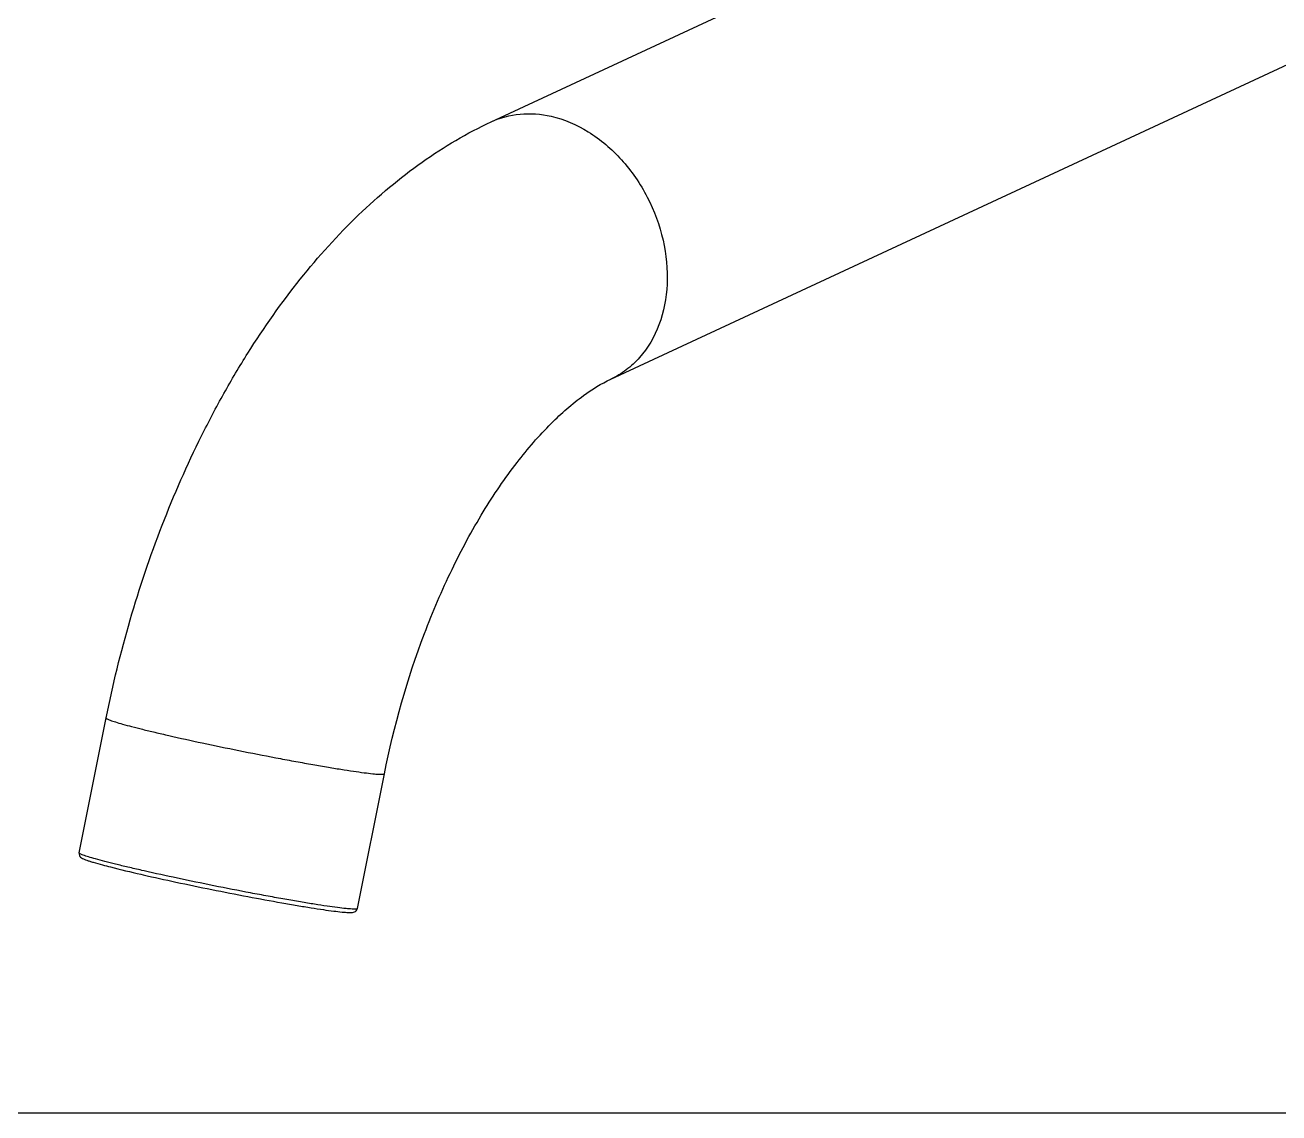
# Model space of a CAD drawing. Header units: millimetres. Extents: x 0 to 594, y 0 to 420.
# Drawn here: x 331.3 to 419.7, y 0 to 76.7 of the extents above; entities that cross this region are included whole.
import ezdxf

# ---------------------------------------------------------------- set-up
doc = ezdxf.new("R2010")
doc.units = ezdxf.units.MM
doc.header["$LTSCALE"] = 32.67
doc.layers.get('0').update_dxf_attribs({"linetype": 'CONTINUOUS'})
doc.layers.add('00_COMPONENTI', color=7, linetype='CONTINUOUS')

msp = doc.modelspace()

# ---------------------------------------------------------------- linework, layer by layer
at = {"color": 7, "linetype": 'Continuous'}
msp.add_line((0, 0), (594, 0), dxfattribs=at)
at = {"layer": '00_COMPONENTI', "color": 7, "linetype": 'Continuous'}
for p, q in [((364.143, 69.844), (454.62, 111.913)), ((372.575, 51.709), (463.051, 93.777)), ((335.091, 18.327), (336.994, 27.83)), ((354.702, 14.4), (356.605, 23.903)), ((339.442, 16.814), (339.602, 16.777))]:
    msp.add_line(p, q, dxfattribs=at)
at = {"layer": '00_COMPONENTI', "color": 9, "linetype": 'Continuous'}
msp.add_line((339.662, 17.056), (339.507, 17.091), dxfattribs=at)
at = {"layer": '00_COMPONENTI', "color": 7, "linetype": 'Continuous'}
for points, knots in [([(336.994, 27.83), (337.459, 30.155), (338.583, 34.746), (340.828, 41.404), (343.15, 46.695), (345.261, 50.695), (347.483, 54.441), (350.522, 58.757), (354.623, 63.313), (359.125, 67.095), (362.44, 69.052), (364.143, 69.844)], [0, 0, 0, 0, 0.137581, 0.273904, 0.407263, 0.472392, 0.536287, 0.659966, 0.778052, 0.891007, 1, 1, 1, 1]), ([(356.605, 23.903), (357.277, 27.261), (358.669, 32.162), (361.267, 38.241), (363.447, 42.279), (365.788, 45.734), (368.164, 48.489), (370.402, 50.461), (371.898, 51.394), (372.575, 51.709)], [0, 0, 0, 0, 0.311918, 0.46125, 0.601524, 0.72921, 0.840609, 0.931983, 1, 1, 1, 1]), ([(335.091, 18.327), (335.078, 18.263), (335.092, 18.146), (335.189, 18.013), (335.313, 17.933), (335.461, 17.867), (335.634, 17.802), (335.847, 17.731), (336.213, 17.619), (336.511, 17.536), (336.724, 17.479)], [0, 0, 0, 0, 0.100155, 0.166122, 0.245614, 0.32178, 0.414335, 0.527783, 0.663247, 1, 1, 1, 1]), ([(336.724, 17.479), (336.912, 17.428), (337.815, 17.193), (338.722, 16.979), (339.442, 16.814)], [0, 0, 0, 0, 0.208857, 1, 1, 1, 1]), ([(339.602, 16.777), (340.371, 16.602), (341.98, 16.249), (344.441, 15.738), (346.93, 15.251), (348.94, 14.88), (350.428, 14.622), (351.405, 14.461), (352.263, 14.329), (352.99, 14.228), (353.507, 14.166), (353.847, 14.135), (354.047, 14.122), (354.214, 14.118), (354.365, 14.124), (354.503, 14.153), (354.635, 14.24), (354.69, 14.339), (354.702, 14.4)], [0, 0, 0, 0, 0.152948, 0.31939, 0.487305, 0.644597, 0.715698, 0.780047, 0.836516, 0.884146, 0.922208, 0.937524, 0.950385, 0.960959, 0.969865, 0.979684, 0.987895, 1, 1, 1, 1])]:
    msp.add_open_spline(points, degree=3, knots=knots, dxfattribs=at)
at = {"layer": '00_COMPONENTI', "color": 9, "linetype": 'Continuous'}
for points, knots in [([(364.143, 69.844), (364.777, 70.139), (366.193, 70.513), (367.646, 70.394), (368.359, 70.232)], [0, 0, 0, 0, 0.48913, 1, 1, 1, 1]), ([(368.359, 70.232), (369.28, 70.022), (371.122, 69.224), (373.453, 67.226), (375.263, 64.588), (376.377, 61.568), (376.685, 58.458), (376.145, 55.557), (374.973, 53.519), (373.689, 52.326), (372.956, 51.886), (372.575, 51.709)], [0, 0, 0, 0, 0.120181, 0.249846, 0.385761, 0.52264, 0.654918, 0.778464, 0.89224, 0.946574, 1, 1, 1, 1]), ([(336.994, 27.83), (336.992, 27.82), (337.015, 27.79), (337.069, 27.759), (337.161, 27.715), (337.354, 27.64), (337.687, 27.531), (338.192, 27.385), (338.83, 27.214), (339.592, 27.022), (340.465, 26.812), (341.084, 26.669), (341.409, 26.595)], [0, 0, 0, 0, 0.006968, 0.020766, 0.042464, 0.07223, 0.155854, 0.270564, 0.414719, 0.586194, 0.782472, 1, 1, 1, 1]), ([(341.409, 26.595), (342.196, 26.415), (343.841, 26.054), (346.358, 25.532), (348.508, 25.11), (350.198, 24.794), (351.388, 24.578), (352.496, 24.386), (353.502, 24.22), (354.387, 24.083), (355.137, 23.978), (355.736, 23.905), (356.139, 23.87), (356.376, 23.861), (356.493, 23.865), (356.563, 23.873), (356.602, 23.892), (356.605, 23.903)], [0, 0, 0, 0, 0.156459, 0.326778, 0.498846, 0.581676, 0.660374, 0.733542, 0.799858, 0.858152, 0.907375, 0.946669, 0.975353, 0.985575, 0.993008, 0.997702, 1, 1, 1, 1]), ([(339.507, 17.091), (339.181, 17.166), (338.562, 17.309), (337.689, 17.519), (336.927, 17.711), (336.289, 17.882), (335.784, 18.028), (335.451, 18.137), (335.258, 18.211), (335.166, 18.256), (335.112, 18.287), (335.089, 18.317), (335.091, 18.327)], [0, 0, 0, 0, 0.217573, 0.413819, 0.585274, 0.729431, 0.844168, 0.927768, 0.957543, 0.979253, 0.993037, 1, 1, 1, 1]), ([(354.702, 14.4), (354.699, 14.389), (354.661, 14.37), (354.592, 14.362), (354.477, 14.358), (354.243, 14.366), (353.848, 14.401), (353.258, 14.471), (352.521, 14.575), (351.65, 14.709), (350.659, 14.872), (349.567, 15.061), (348.392, 15.273), (346.722, 15.585), (344.59, 16.002), (342.087, 16.519), (340.448, 16.878), (339.662, 17.056)], [0, 0, 0, 0, 0.002289, 0.006954, 0.014344, 0.024494, 0.052981, 0.092015, 0.140939, 0.1989, 0.264894, 0.337756, 0.416211, 0.498876, 0.670983, 0.841998, 1, 1, 1, 1])]:
    msp.add_open_spline(points, degree=3, knots=knots, dxfattribs=at)

doc.saveas('drawing.dxf')
